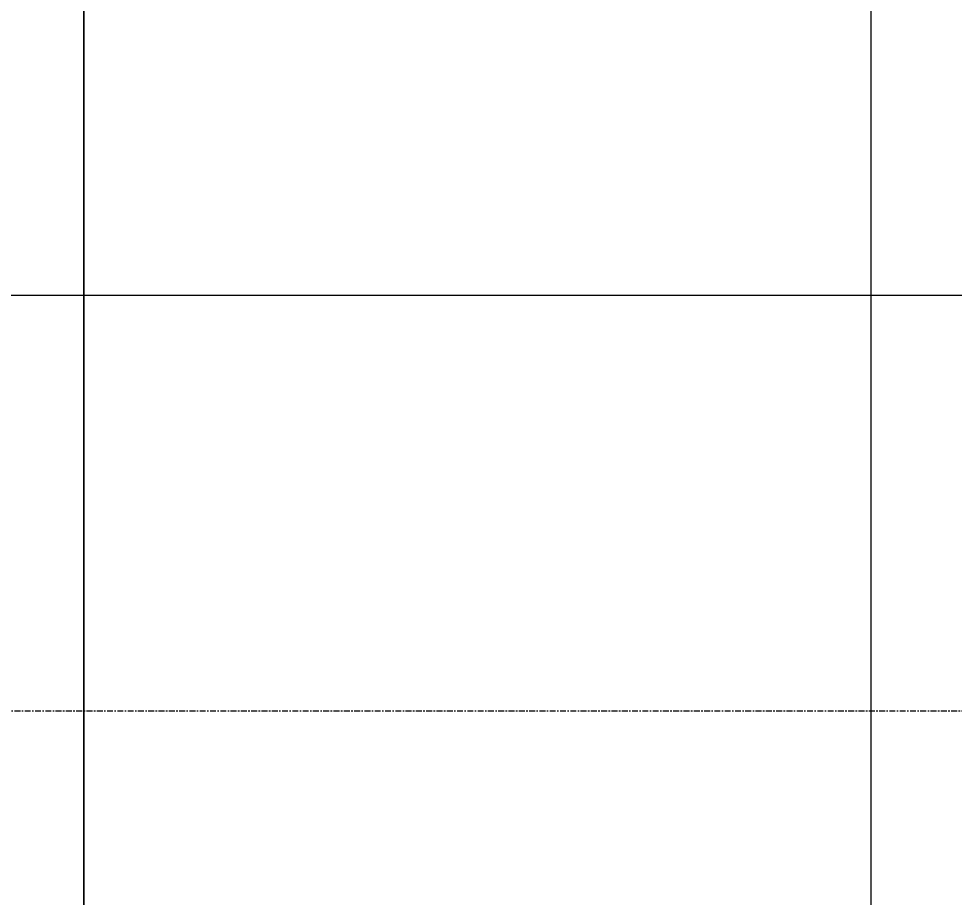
# Model space of a CAD drawing. Header units: millimetres. Extents: x 962 to 241049, y -15958 to 84407.
# Drawn here: x 155872 to 157892, y 16835 to 18733 of the extents above; entities that cross this region are included whole.
import ezdxf

# ---------------------------------------------------------------- set-up
doc = ezdxf.new("R2010")
doc.units = ezdxf.units.MM
doc.linetypes.add('Grid Line', pattern=[22.225, 12.7, -3.175, 3.175, -3.175])
for name, color, linetype, lineweight in [('A-ANNO-DIMS', 211, 'Continuous', 9), ('A-ANNO-DIMS-160', 211, 'Continuous', 9), ('G-IMPT', 8, 'Continuous', 9), ('M-EQPM', 50, 'Continuous', 9), ('S-GRID-1', 1, 'Grid Line', 9)]:
    doc.layers.add(name, color=color, linetype=linetype, lineweight=lineweight)
doc.styles.add('UTM Avo', font='UTM Avo.ttf', dxfattribs={"width": 0.9, "height": 400})
doc.dimstyles.new('1_Dim_chi_tiet_2_5', dxfattribs={"dimscale": 304.8, "dimtxt": 399.720379, "dimasz": 0.629921, "dimexe": 0.524934, "dimexo": 0.0625, "dimgap": 0.052493, "dimtad": 1, "dimdec": 0, "dimrnd": 5, "dimzin": 0, "dimdsep": 46, "dimtxsty": 'UTM Avo', "dimblk1": 'OBLIQUE', "dimblk2": 'OBLIQUE', "dimsah": 1, "dimcen": 0.09, "dimdle": 0.524934, "dimazin": 0, "dimtfac": 1, "dimtdec": 4, "dimtix": 1, "dimtmove": 0, "dimatfit": 3, "dimfxl": 1.049869, "dimfxlon": 1, "dimtvp": 1, "dimtolj": 1, "dimtzin": 0, "dimarcsym": 2})

# ---------------------------------------------------------------- blocks, each defined once
blk = doc.blocks.new('TKTC_NAP THAM BE XLNT_260130 - TKTC_XREF_260130_NAP THAM BE XLNT_dwg-3399784-TKCS_MB TẦNG 1')
at = {"layer": 'G-IMPT', "flags": 128}
for points in [[(90078.1, 14387.9), (89828.1, 14387.9), (89828.1, 19937.9), (90078.1, 19937.9)], [(90078.1, 19937.9), (91777.7, 19937.9), (91777.7, 14387.9), (90078.1, 14387.9)]]:
    blk.add_lwpolyline(points, close=True, dxfattribs=at)
blk = doc.blocks.new('TKTC_NAP THAM BE XLNT_260130 - NẮP THĂM BỂ XLNT-2335565-TKCS_MB TẦNG 1')
blk.add_blockref('TKTC_NAP THAM BE XLNT_260130 - TKTC_XREF_260130_NAP THAM BE XLNT_dwg-3399784-TKCS_MB TẦNG 1', (-83427.6, -14087.9))
blk = doc.blocks.new('DIMBLOCK16-TKCS_MB TẦNG 1')
at = {"layer": 'A-ANNO-DIMS-160'}
for p, q in [((96831.6, 18455.7), (96831.6, 17975.7)), ((96831.6, 18135.7), (96831.6, 18455.7)), ((190431.6, 18455.7), (190431.6, 17975.7)), ((190431.6, 18135.7), (190431.6, 18455.7)), ((96671.6, 18135.7), (190591.6, 18135.7))]:
    blk.add_line(p, q, dxfattribs=at)
at = {"layer": 'A-ANNO-DIMS-160', "lineweight": 25}
for p, q in [((96831.6, 18135.7), (96927.6, 18231.7)), ((190431.6, 18135.7), (190527.6, 18231.7)), ((96831.6, 18135.7), (96735.6, 18039.7)), ((190431.6, 18135.7), (190335.6, 18039.7))]:
    blk.add_line(p, q, dxfattribs=at)
at = {"layer": 'A-ANNO-DIMS-160', "color": 0, "insert": (142946.9, 18655.4), "char_height": 400, "width": 1643.295, "attachment_point": 1, "line_spacing_factor": 1.110334, "style": 'UTM Avo'}
blk.add_mtext('93600', dxfattribs=at)
blk = doc.blocks.new('_Oblique')
at = {"color": 0, "linetype": 'ByBlock', "lineweight": -2}
blk.add_line((-0.5, -0.5), (0.5, 0.5), dxfattribs=at)

msp = doc.modelspace()

# ---------------------------------------------------------------- linework, layer by layer
at = {"layer": 'S-GRID-1'}
msp.add_line((192368.8, 17236.9), (96265.8, 17236.9), dxfattribs=at)

# ---------------------------------------------------------------- block references
at = {"layer": 'M-EQPM'}
msp.add_blockref('TKTC_NAP THAM BE XLNT_260130 - NẮP THĂM BỂ XLNT-2335565-TKCS_MB TẦNG 1', (149361.6, 14936.6), dxfattribs=at)

# ---------------------------------------------------------------- dimensions: what is measured, and where the dimension line sits
at = {"layer": 'A-ANNO-DIMS'}
dim = msp.add_linear_dim(base=(190431.6, 18135.7), p1=(96831.6, 18455.7), p2=(190431.6, 18455.7), dimstyle='1_Dim_chi_tiet_2_5', override={"dimpost": '<>', "dimfxl": 93600}, dxfattribs=at)
dim.commit()
dim.dimension.update_dxf_attribs({"geometry": 'DIMBLOCK16-TKCS_MB TẦNG 1', "text_midpoint": (143631.6, 18358.7)})

doc.saveas('drawing.dxf')
